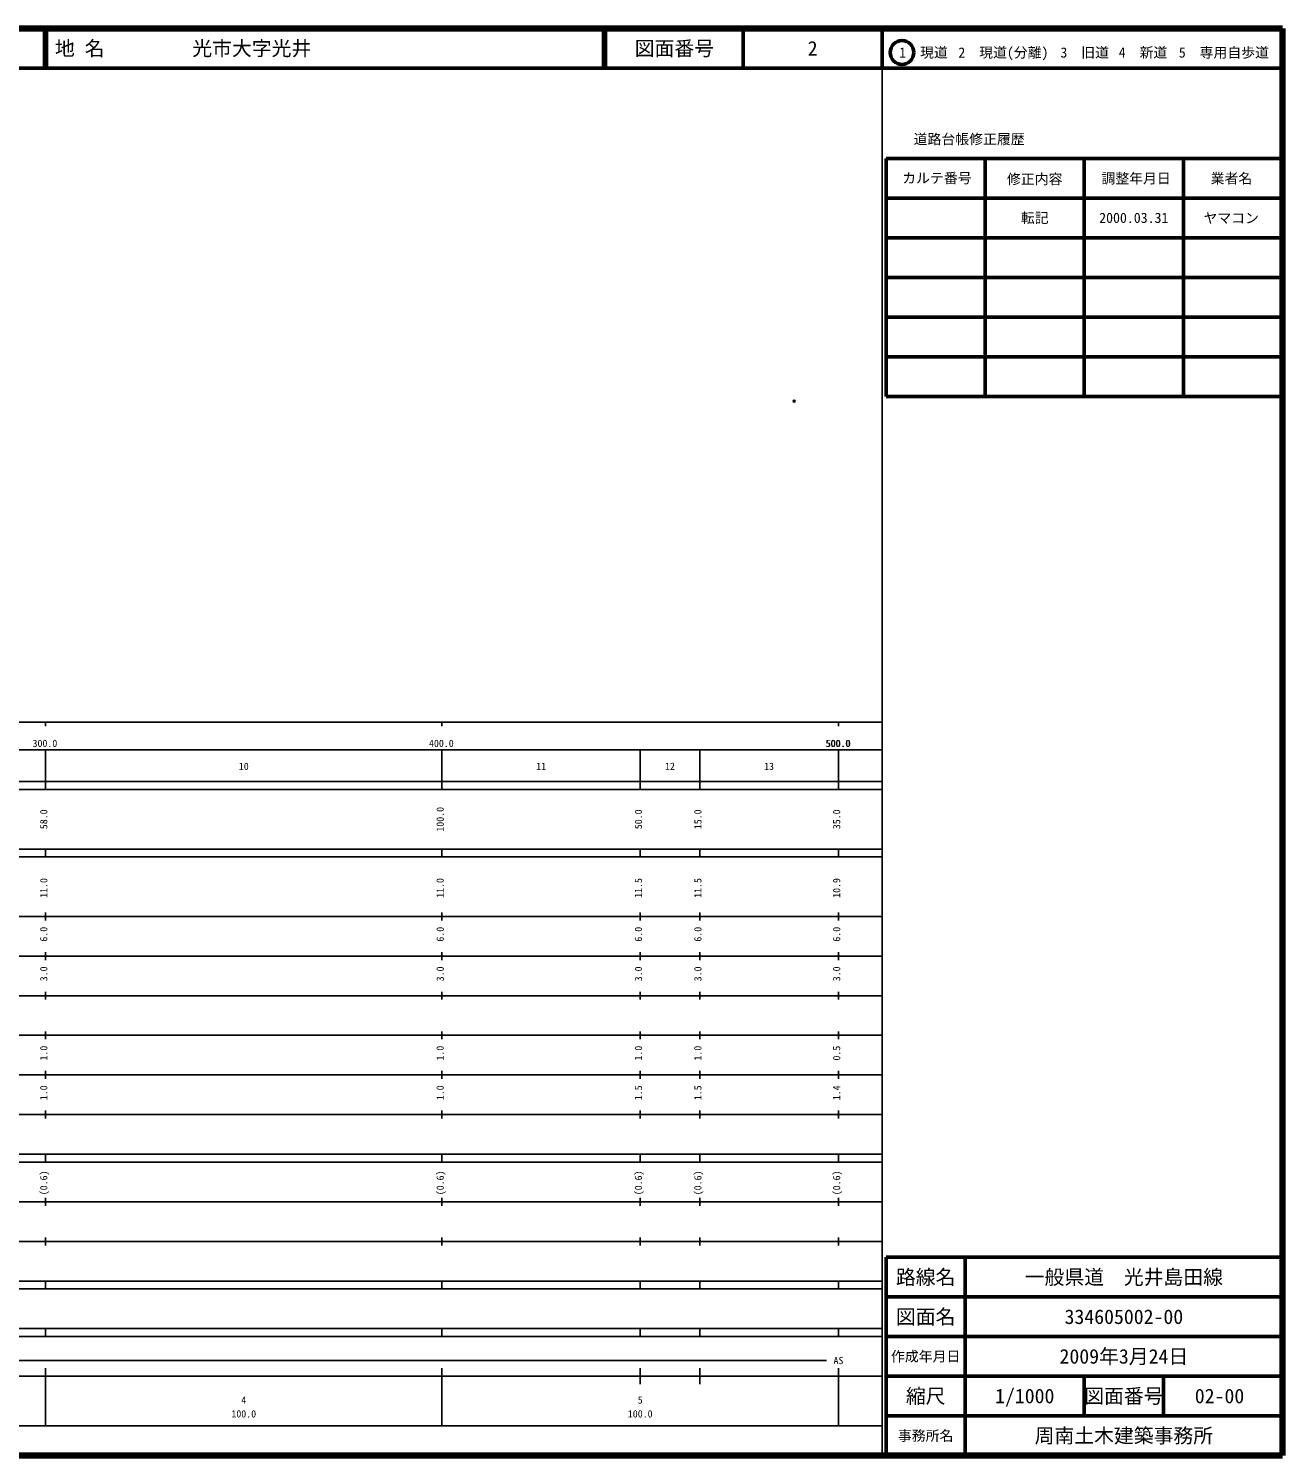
# Model space of a CAD drawing. Units: millimetres on the paper. Extents: x 40 to 680, y 20 to 380.
# Drawn here: x 363.7 to 680, y 20 to 380 of the extents above; entities that cross this region are included whole.
import ezdxf
from ezdxf.enums import TextEntityAlignment as Align

# ---------------------------------------------------------------- set-up
doc = ezdxf.new("R2010")
doc.units = ezdxf.units.MM
doc.header["$PDMODE"] = 32
doc.header["$PDSIZE"] = 0.5
doc.layers.add('M-OTRS', color=6, linetype='Continuous')
doc.layers.add('M-TTL-TXT', color=7, linetype='Continuous')
for name, color, linetype, lineweight in [('M-TTL', 2, 'Continuous', 140), ('M-TTL-BAND', 7, 'Continuous', 25), ('M-TTL-FRAM', 2, 'Continuous', 50), ('M-TTL-LINE', 7, 'Continuous', 50)]:
    doc.layers.add(name, color=color, linetype=linetype, lineweight=lineweight)
doc.styles.add('ＭＳ ゴシック', font='')
doc.styles.get('ＭＳ ゴシック').set_extended_font_data('MS Gothic')

msp = doc.modelspace()

# ---------------------------------------------------------------- linework, layer by layer
at = {"layer": 'M-OTRS'}
msp.add_point((556.851, 286.005), dxfattribs=at)
at = {"layer": 'M-TTL'}
for p, q in [((680, 380), (40, 380)), ((680, 20), (680, 380)), ((40, 20), (680, 20))]:
    msp.add_line(p, q, dxfattribs=at)
at = {"layer": 'M-TTL-BAND'}
for p, q in [((579, 20), (579, 370)), ((40, 205), (579, 205)), ((368, 205), (368, 204)), ((468, 205), (468, 204)), ((568, 205), (568, 204)), ((68, 198), (579, 198)), ((368, 188), (368, 198)), ((468, 188), (468, 198)), ((518, 188), (518, 198)), ((533, 188), (533, 198)), ((568, 188), (568, 198)), ((40, 190), (579, 190)), ((40, 188), (579, 188)), ((40, 173), (579, 173)), ((368, 171), (368, 173)), ((468, 171), (468, 173)), ((518, 171), (518, 173)), ((533, 171), (533, 173)), ((568, 171), (568, 173)), ((40, 171), (579, 171)), ((40, 156), (579, 156)), ((368, 155), (368, 157)), ((468, 155), (468, 157)), ((518, 155), (518, 157)), ((533, 155), (533, 157)), ((568, 155), (568, 157)), ((46, 146), (579, 146)), ((368, 145), (368, 147)), ((468, 145), (468, 147)), ((518, 145), (518, 147)), ((533, 145), (533, 147)), ((568, 145), (568, 147)), ((368, 135), (368, 137)), ((468, 135), (468, 137)), ((518, 135), (518, 137)), ((533, 135), (533, 137)), ((568, 135), (568, 137)), ((52, 136), (579, 136)), ((46, 126), (579, 126)), ((368, 125), (368, 127)), ((468, 125), (468, 127)), ((518, 125), (518, 127)), ((533, 125), (533, 127)), ((568, 125), (568, 127)), ((52, 116), (579, 116)), ((368, 115), (368, 117)), ((468, 115), (468, 117)), ((518, 115), (518, 117)), ((533, 115), (533, 117)), ((568, 115), (568, 117)), ((46, 106), (579, 106)), ((368, 105), (368, 107)), ((468, 105), (468, 107)), ((518, 105), (518, 107)), ((533, 105), (533, 107)), ((568, 105), (568, 107)), ((40, 96), (579, 96)), ((40, 94), (579, 94)), ((368, 94), (368, 96)), ((468, 94), (468, 96)), ((518, 94), (518, 96)), ((533, 94), (533, 96)), ((568, 94), (568, 96)), ((49, 84), (579, 84)), ((368, 83), (368, 85)), ((468, 83), (468, 85)), ((518, 83), (518, 85)), ((533, 83), (533, 85)), ((568, 83), (568, 85)), ((40, 74), (579, 74)), ((368, 73), (368, 75)), ((468, 73), (468, 75)), ((518, 73), (518, 75)), ((533, 73), (533, 75)), ((568, 73), (568, 75)), ((40, 64), (579, 64)), ((40, 62), (579, 62)), ((368, 62), (368, 64)), ((468, 62), (468, 64)), ((518, 62), (518, 64)), ((533, 62), (533, 64)), ((568, 62), (568, 64)), ((40, 52), (579, 52)), ((368, 50), (368, 52)), ((468, 50), (468, 52)), ((518, 50), (518, 52)), ((533, 50), (533, 52)), ((568, 50), (568, 52)), ((40, 50), (579, 50)), ((71, 44), (565, 44)), ((40, 40), (579, 40)), ((368, 27.5), (368, 42)), ((468, 27.5), (468, 42)), ((518, 38), (518, 42)), ((533, 38), (533, 42)), ((568, 27.5), (568, 42)), ((68, 27.5), (579, 27.5))]:
    msp.add_line(p, q, dxfattribs=at)
at = {"layer": 'M-TTL-FRAM'}
for p, q in [((580, 347.197), (580, 287.197)), ((580, 347.197), (680, 347.197)), ((580, 287.197), (680, 287.197)), ((680, 70), (580, 70)), ((580, 70), (580, 20))]:
    msp.add_line(p, q, dxfattribs=at)
at = {"layer": 'M-TTL-LINE'}
for p, q in [((367.75, 380), (367.75, 370)), ((368.25, 380), (368.25, 370)), ((508.747, 380), (508.747, 370)), ((509.247, 380), (509.247, 370)), ((543.997, 380), (543.997, 370)), ((579, 380), (579, 370)), ((40, 370), (680, 370)), ((605, 347.197), (605, 287.197)), ((630, 347.197), (630, 287.197)), ((655, 347.197), (655, 287.197)), ((580, 337.197), (680, 337.197)), ((580, 327.197), (680, 327.197)), ((580, 317.197), (680, 317.197)), ((580, 307.197), (680, 307.197)), ((580, 297.197), (680, 297.197)), ((600, 70), (600, 20)), ((680, 60), (580, 60)), ((680, 50), (580, 50)), ((680, 40), (580, 40)), ((630, 40), (630, 30)), ((650, 40), (650, 30)), ((680, 30), (580, 30))]:
    msp.add_line(p, q, dxfattribs=at)
msp.add_circle((584.031, 373.958), 3, dxfattribs=at)

# ---------------------------------------------------------------- texts
at = {"layer": 'M-TTL-BAND', "style": 'ＭＳ ゴシック'}
for s, p in [('300.0', (367.844, 198.195)), ('400.0', (467.844, 198.195)), ('500.0', (567.844, 198.195)), ('500.0', (568, 198.195)), ('10', (418, 192.405)), ('11', (493, 192.405)), ('12', (525.5, 192.405)), ('13', (550.5, 192.405)), ('AS', (568, 42.5)), ('4', (418, 32.523)), ('5', (518, 32.523)), ('100.0', (418, 29.033)), ('100.0', (518, 29.033))]:
    msp.add_text(s, height=1.833, dxfattribs=at).set_placement(p, align=Align.BOTTOM_CENTER)
for s, p in [('58.0', (369, 180.5)), ('100.0', (469, 180.5)), ('50.0', (519, 180.5)), ('15.0', (534, 180.5)), ('35.0', (569, 180.5)), ('11.0', (369, 163.174)), ('11.0', (469, 163.174)), ('11.5', (519, 163.174)), ('11.5', (534, 163.174)), ('10.9', (569, 163.174)), ('6.0', (369, 151.5)), ('6.0', (469, 151.5)), ('6.0', (519, 151.5)), ('6.0', (534, 151.5)), ('6.0', (569, 151.5)), ('3.0', (369, 141.5)), ('3.0', (469, 141.5)), ('3.0', (519, 141.5)), ('3.0', (534, 141.5)), ('3.0', (569, 141.5)), ('1.0', (369, 121.5)), ('1.0', (469, 121.5)), ('1.0', (519, 121.5)), ('1.0', (534, 121.5)), ('0.5', (569, 121.5)), ('1.0', (369, 111.5)), ('1.0', (469, 111.5)), ('1.5', (519, 111.5)), ('1.5', (534, 111.5)), ('1.4', (569, 111.5)), ('(0.6)', (369, 88.764)), ('(0.6)', (469, 88.764)), ('(0.6)', (519, 88.764)), ('(0.6)', (534, 88.764)), ('(0.6)', (569, 88.764))]:
    msp.add_text(s, height=1.833, rotation=90, dxfattribs=at).set_placement(p, align=Align.BOTTOM_CENTER)
at = {"layer": 'M-TTL-TXT', "style": 'ＭＳ ゴシック'}
for s, p in [('地 名', (370.38, 375)), ('光市大字光井', (405.024, 375))]:
    msp.add_text(s, height=3.666, dxfattribs=at).set_placement(p, align=Align.MIDDLE_LEFT)
for s, height, p in [('図面番号', 3.666, (526.622, 375)), ('2', 3.666, (561.497, 375)), ('1\u3000現道', 2.566, (589.448, 373.958)), ('2\u3000現道(分離)', 2.566, (609.619, 373.958)), ('3\u3000旧道', 2.566, (630.121, 373.958)), ('4\u3000新道', 2.566, (644.824, 373.958)), ('5\u3000専用自歩道', 2.566, (665.228, 373.958)), ('道路台帳修正履歴', 2.566, (600.968, 352.113)), ('カルテ番号', 2.566, (592.839, 342.277)), ('修正内容', 2.566, (617.509, 342.023)), ('調整年月日', 2.566, (643.089, 342.197)), ('業者名', 2.566, (667.134, 342.197)), ('転記', 2.566, (617.5, 332.245)), ('2000.03.31', 2.566, (642.5, 332.245)), ('ヤマコン', 2.566, (667.077, 332.189)), ('路線名', 3.666, (590, 65)), ('路線名', 3.666, (590, 65)), ('一般県道\u3000光井島田線', 3.666, (640, 65)), ('図面名', 3.666, (590, 55)), ('図面名', 3.666, (590, 55)), ('334605002-00', 3.666, (640, 55)), ('2009年3月24日', 3.666, (640, 45)), ('作成年月日', 2.566, (590, 45)), ('作成年月日', 2.566, (590, 45)), ('縮尺', 3.666, (590, 35)), ('縮尺', 3.666, (590, 35)), ('1/1000', 3.666, (615, 35)), ('図面番号', 3.666, (640, 35)), ('図面番号', 3.666, (640, 35)), ('02-00', 3.666, (664.125, 35)), ('事務所名', 2.566, (590, 25)), ('事務所名', 2.566, (590, 25)), ('周南土木建築事務所', 3.666, (640, 25))]:
    msp.add_text(s, height=height, dxfattribs=at).set_placement(p, align=Align.MIDDLE_CENTER)

doc.saveas('drawing.dxf')
